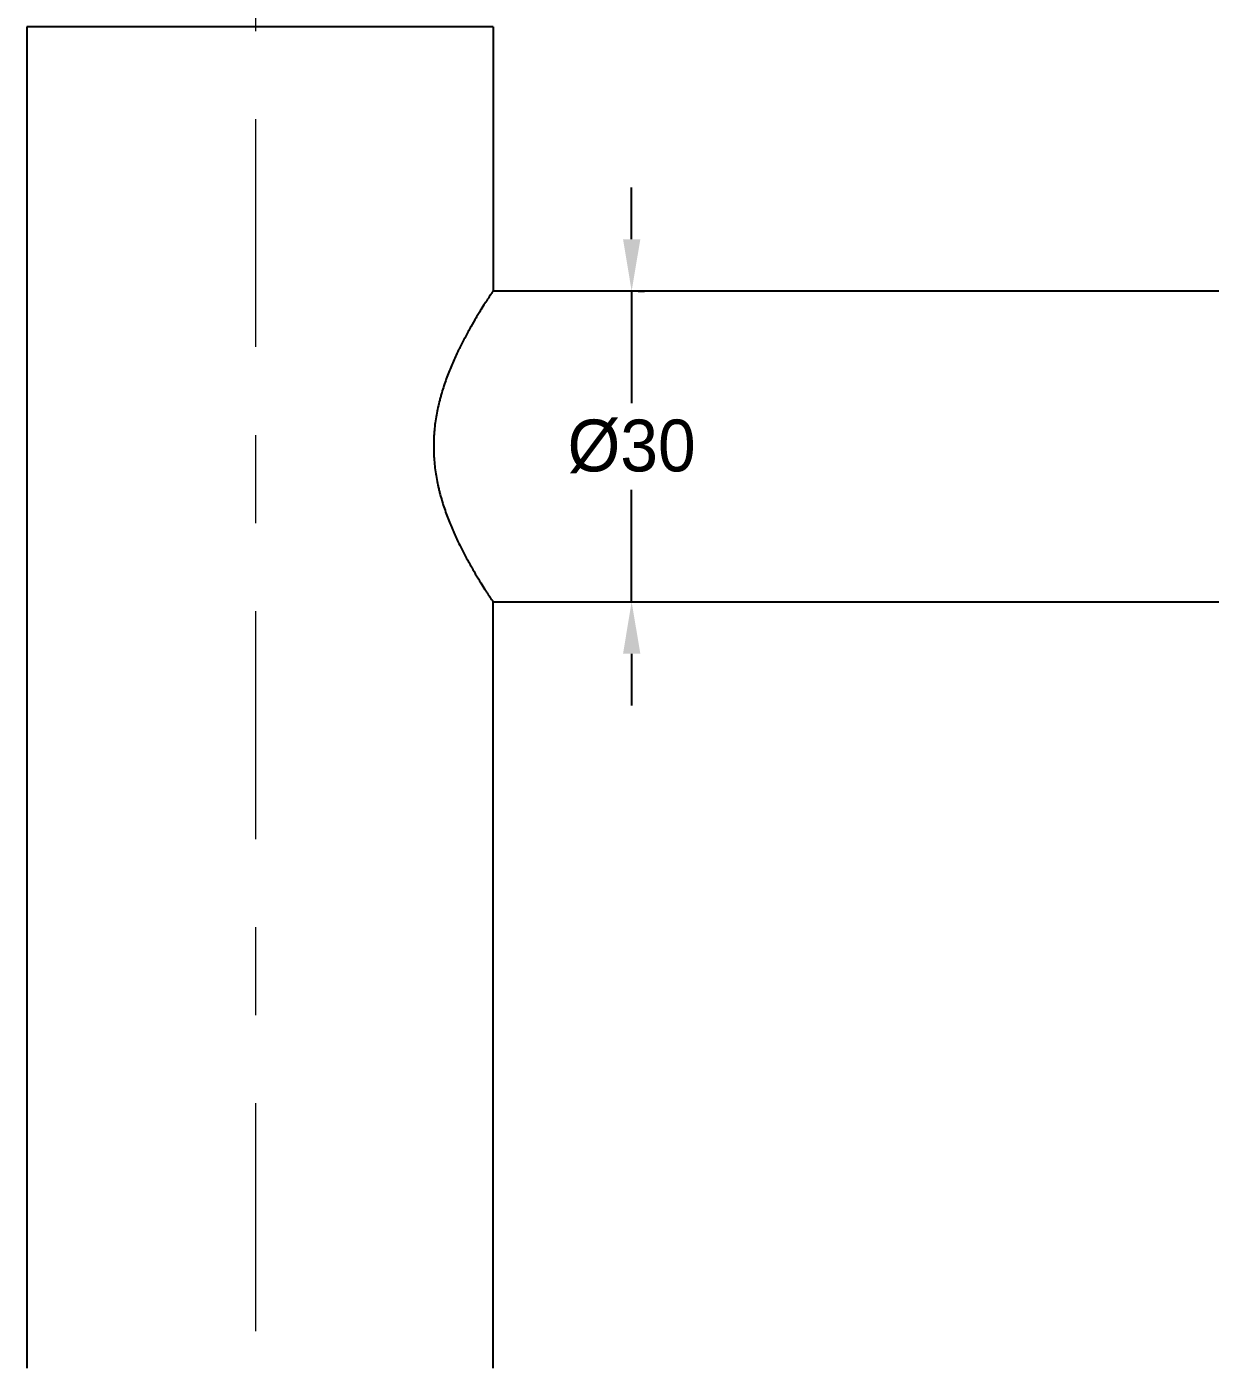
# Model space of a CAD drawing. Extents: x 10319 to 11160, y -16029 to -15435.
# Drawn here: x 10461.9 to 10576.1, y -15768.8 to -15639.3 of the extents above; entities that cross this region are included whole.
import ezdxf

# ---------------------------------------------------------------- set-up
doc = ezdxf.new("R2010")
doc.units = 0
doc.header["$MEASUREMENT"] = 0
doc.linetypes.add('CENTER', pattern=[47.5, 22, -8.5, 8.5, -8.5])
doc.linetypes.add('CENTER2', pattern=[28.575, 19.05, -3.175, 3.175, -3.175])
doc.layers.get('0').update_dxf_attribs({"linetype": 'CONTINUOUS'})
doc.layers.get('Defpoints').update_dxf_attribs({"linetype": 'CONTINUOUS'})
doc.layers.add('CENTER', color=1, linetype='CENTER2')
doc.layers.add('DIM_', color=3, linetype='CONTINUOUS', lineweight=9)
doc.styles.get("Standard").update_dxf_attribs({"font": 'Gulim.ttf'})
doc.dimstyles.new('사본(2) STANDARD', dxfattribs={"dimscale": 0, "dimtxt": 5, "dimasz": 5, "dimexe": 1.25, "dimexo": 0.625, "dimgap": 1.5, "dimtad": 3, "dimtih": 1, "dimtoh": 1, "dimdec": 1, "dimzin": 9, "dimdsep": 46, "dimtxsty": 'Standard', "dimcen": 2.5, "dimclrd": 3, "dimclre": 3, "dimclrt": 4, "dimadec": 0, "dimazin": 0, "dimtfac": 1, "dimtdec": 1, "dimtmove": 0, "dimatfit": 3, "dimfxl": 1.25, "dimtfill": 1, "dimtolj": 1, "dimtzin": 0, "dimarcsym": 0})

# ---------------------------------------------------------------- blocks, each defined once
blk = doc.blocks.new('*D84')
at = {"layer": 'Defpoints', "color": 0, "transparency": 16777216}
for p in [(10520.29, -15664.79), (10520.29, -15694.79), (10520.29, -15694.79)]:
    blk.add_point(p, dxfattribs=at)
at = {"layer": 'DIM_', "color": 3, "lineweight": -2, "transparency": 16777216}
for p, q in [((10520.29, -15659.79), (10520.29, -15654.79)), ((10520.29, -15664.79), (10520.29, -15669.79)), ((10520.92, -15664.79), (10521.54, -15664.79)), ((10520.29, -15669.79), (10520.29, -15675.6)), ((10520.29, -15689.79), (10520.29, -15683.98)), ((10520.29, -15694.79), (10520.29, -15689.79)), ((10520.92, -15694.79), (10521.54, -15694.79)), ((10520.29, -15699.79), (10520.29, -15704.79))]:
    blk.add_line(p, q, dxfattribs=at)
at = {"layer": 'DIM_', "color": 3, "transparency": 16777216}
for points in [[(10519.46, -15659.79), (10521.13, -15659.79), (10520.29, -15664.79)], [(10519.46, -15699.79), (10521.13, -15699.79), (10520.29, -15694.79)]]:
    blk.add_solid(points, dxfattribs=at)
at = {"layer": 'DIM_', "color": 4, "transparency": 16777216, "insert": (10520.29, -15679.79), "char_height": 5, "attachment_point": 5, "bg_fill": 3, "box_fill_scale": 1.25, "bg_fill_color": 256, "bg_fill_true_color": 13158600, "bg_fill_transparency": 0}
blk.add_mtext('\\A1;%%C30', dxfattribs=at)
blk = doc.blocks.new('*D114')
at = {"layer": 'Defpoints', "color": 0, "transparency": 16777216}
for p in [(10621.68, -15690.26), (10693.49, -15690.26), (10510.02, -15777.29)]:
    blk.add_point(p, dxfattribs=at)
at = {"layer": 'DIM_', "color": 3, "lineweight": -2, "transparency": 16777216}
for p, q in [((10622.3, -15690.26), (10694.74, -15690.26)), ((10693.49, -15695.26), (10693.49, -15729.71)), ((10693.49, -15772.29), (10693.49, -15737.84)), ((10510.65, -15777.29), (10694.74, -15777.29))]:
    blk.add_line(p, q, dxfattribs=at)
at = {"layer": 'DIM_', "color": 3, "transparency": 16777216}
for points in [[(10692.65, -15695.26), (10694.32, -15695.26), (10693.49, -15690.26)], [(10692.65, -15772.29), (10694.32, -15772.29), (10693.49, -15777.29)]]:
    blk.add_solid(points, dxfattribs=at)
at = {"layer": 'DIM_', "color": 4, "transparency": 16777216, "insert": (10693.49, -15733.78), "char_height": 5, "attachment_point": 5, "bg_fill": 3, "box_fill_scale": 1.25, "bg_fill_color": 256, "bg_fill_true_color": 13158600, "bg_fill_transparency": 0}
blk.add_mtext('\\A1;87', dxfattribs=at)
blk = doc.blocks.new('*D117')
at = {"layer": 'Defpoints', "color": 0, "transparency": 16777216}
for p in [(10621.68, -15690.26), (10484.29, -15797.29), (10484.29, -15797.29)]:
    blk.add_point(p, dxfattribs=at)
at = {"layer": 'DIM_', "color": 3, "lineweight": -2, "transparency": 16777216}
for p, q in [((10621.68, -15690.89), (10621.68, -15798.54)), ((10484.29, -15796.66), (10484.29, -15796.04)), ((10489.29, -15797.29), (10543.07, -15797.29)), ((10616.68, -15797.29), (10562.9, -15797.29))]:
    blk.add_line(p, q, dxfattribs=at)
at = {"layer": 'DIM_', "color": 3, "transparency": 16777216}
for points in [[(10489.29, -15796.45), (10489.29, -15798.12), (10484.29, -15797.29)], [(10616.68, -15796.45), (10616.68, -15798.12), (10621.68, -15797.29)]]:
    blk.add_solid(points, dxfattribs=at)
at = {"layer": 'DIM_', "color": 4, "transparency": 16777216, "insert": (10552.98, -15797.29), "char_height": 5, "attachment_point": 5, "bg_fill": 3, "box_fill_scale": 1.25, "bg_fill_color": 256, "bg_fill_true_color": 13158600, "bg_fill_transparency": 0}
blk.add_mtext('\\A1;137.4', dxfattribs=at)

msp = doc.modelspace()

# ---------------------------------------------------------------- linework, layer by layer
at = {"lineweight": -3}
for p, q in [((10506.91, -15639.29), (10461.91, -15639.29)), ((10461.91, -15639.29), (10461.91, -15768.75)), ((10506.91, -15639.29), (10506.91, -15664.79))]:
    msp.add_line(p, q, dxfattribs=at)
msp.add_open_spline([(10506.91, -15664.79), (10506.91, -15664.79), (10506.91, -15664.79), (10506.91, -15664.79), (10506.91, -15664.79), (10506.9, -15664.79), (10506.9, -15664.8), (10506.89, -15664.82), (10506.87, -15664.84), (10506.82, -15664.91), (10506.77, -15664.99), (10506.64, -15665.19), (10506.56, -15665.31), (10506.45, -15665.48), (10506.44, -15665.5), (10506.41, -15665.54), (10506.38, -15665.6), (10506.28, -15665.74), (10506.19, -15665.88), (10506.01, -15666.17), (10505.88, -15666.38), (10505.66, -15666.73), (10505.59, -15666.85), (10505.47, -15667.04), (10505.43, -15667.1), (10505.35, -15667.24), (10505.31, -15667.3), (10505.11, -15667.64), (10504.94, -15667.93), (10504.6, -15668.54), (10504.42, -15668.86), (10504.06, -15669.54), (10503.88, -15669.89), (10503.67, -15670.3), (10503.65, -15670.35), (10503.6, -15670.44), (10503.54, -15670.59), (10503.38, -15670.92), (10503.24, -15671.21), (10502.98, -15671.8), (10502.81, -15672.21), (10502.48, -15673.05), (10502.32, -15673.48), (10502.1, -15674.15), (10502.03, -15674.38), (10501.92, -15674.72), (10501.89, -15674.84), (10501.84, -15675.02), (10501.83, -15675.07), (10501.79, -15675.19), (10501.78, -15675.25), (10501.64, -15675.79), (10501.54, -15676.27), (10501.36, -15677.25), (10501.29, -15677.74), (10501.24, -15678.38), (10501.22, -15678.57), (10501.21, -15678.76), (10501.2, -15678.89), (10501.2, -15678.95), (10501.18, -15679.27), (10501.18, -15679.53), (10501.18, -15679.79)], degree=3, knots=[0, 0, 0, 0, 0.005985, 0.005985, 0.013812, 0.013812, 0.029465, 0.029465, 0.060773, 0.060773, 0.123388, 0.123388, 0.186003, 0.186003, 0.19383, 0.19383, 0.201657, 0.217311, 0.248618, 0.248618, 0.311234, 0.311234, 0.342541, 0.342541, 0.358195, 0.358195, 0.373849, 0.373849, 0.436464, 0.436464, 0.499079, 0.499079, 0.561694, 0.561694, 0.569521, 0.569521, 0.577348, 0.593002, 0.624309, 0.624309, 0.686924, 0.686924, 0.749539, 0.749539, 0.780847, 0.780847, 0.796501, 0.796501, 0.804328, 0.804328, 0.812155, 0.812155, 0.87477, 0.87477, 0.937385, 0.937385, 0.953039, 0.960866, 0.960866, 0.968692, 0.968692, 1, 1, 1, 1], dxfattribs=at)

# ---------------------------------------------------------------- dimensions: what is measured, and where the dimension line sits
at = {"layer": 'DIM_'}
dim = msp.add_linear_dim(base=(10520.29, -15694.79), p1=(10520.29, -15664.79), p2=(10520.29, -15694.79), angle=90, text='%%C<>', dimstyle='사본(2) STANDARD', override={"dimscale": 1, "dimtad": 0}, dxfattribs=at)
dim.commit()
dim.dimension.update_dxf_attribs({"geometry": '*D84', "text_midpoint": (10520.29, -15679.79)})

# ---------------------------------------------------------------- next in the draw order: linework, layer by layer
at = {"lineweight": -3}
msp.add_line((10628.68, -15664.79), (10506.91, -15664.79), dxfattribs=at)

# ---------------------------------------------------------------- next in the draw order: dimensions: what is measured, and where the dimension line sits
at = {"layer": 'DIM_'}
dim = msp.add_linear_dim(base=(10693.49, -15690.26), p1=(10510.02, -15777.29), p2=(10621.68, -15690.26), angle=90, dimstyle='사본(2) STANDARD', override={"dimscale": 1, "dimtad": 0}, dxfattribs=at)
dim.commit()
dim.dimension.update_dxf_attribs({"geometry": '*D114', "text_midpoint": (10693.49, -15733.78)})

# ---------------------------------------------------------------- next in the draw order: dimensions: what is measured, and where the dimension line sits
dim = msp.add_linear_dim(base=(10484.29, -15797.29), p1=(10621.68, -15690.26), p2=(10484.29, -15797.29), dimstyle='사본(2) STANDARD', override={"dimscale": 1, "dimtad": 0}, dxfattribs=at)
dim.commit()
dim.dimension.update_dxf_attribs({"geometry": '*D117', "text_midpoint": (10552.98, -15797.29)})

# ---------------------------------------------------------------- next in the draw order: linework, layer by layer
at = {"lineweight": -3}
for p, q in [((10506.91, -15768.75), (10506.91, -15694.77)), ((10506.91, -15694.79), (10601.91, -15694.79))]:
    msp.add_line(p, q, dxfattribs=at)
msp.add_open_spline([(10501.18, -15679.79), (10501.18, -15680.3), (10501.2, -15680.81), (10501.29, -15681.81), (10501.36, -15682.3), (10501.49, -15683.04), (10501.54, -15683.28), (10501.61, -15683.64), (10501.66, -15683.82), (10501.7, -15684), (10501.73, -15684.12), (10501.74, -15684.18), (10501.88, -15684.71), (10502.02, -15685.17), (10502.31, -15686.07), (10502.47, -15686.5), (10502.72, -15687.14), (10502.8, -15687.35), (10502.93, -15687.65), (10502.97, -15687.76), (10503.06, -15687.96), (10503.11, -15688.06), (10503.33, -15688.56), (10503.51, -15688.94), (10503.87, -15689.67), (10504.05, -15690.02), (10504.41, -15690.69), (10504.59, -15691.02), (10504.78, -15691.36), (10504.81, -15691.4), (10504.85, -15691.48), (10504.91, -15691.59), (10505.06, -15691.84), (10505.18, -15692.05), (10505.43, -15692.46), (10505.58, -15692.71), (10505.86, -15693.17), (10506, -15693.39), (10506.18, -15693.68), (10506.24, -15693.77), (10506.32, -15693.9), (10506.35, -15693.94), (10506.39, -15694), (10506.4, -15694.02), (10506.43, -15694.06), (10506.44, -15694.08), (10506.55, -15694.25), (10506.63, -15694.37), (10506.77, -15694.58), (10506.82, -15694.65), (10506.89, -15694.76), (10506.91, -15694.79), (10506.91, -15694.79), (10506.91, -15694.79), (10506.91, -15694.79)], degree=3, knots=[0, 0, 0, 0, 0.062402, 0.062402, 0.124805, 0.124805, 0.156006, 0.156006, 0.171607, 0.179407, 0.179407, 0.187207, 0.187207, 0.24961, 0.24961, 0.312012, 0.312012, 0.343214, 0.343214, 0.358814, 0.358814, 0.374415, 0.374415, 0.436817, 0.436817, 0.49922, 0.49922, 0.561622, 0.561622, 0.569423, 0.569423, 0.577223, 0.592824, 0.624025, 0.624025, 0.686427, 0.686427, 0.74883, 0.74883, 0.780031, 0.780031, 0.795632, 0.795632, 0.803432, 0.803432, 0.811232, 0.811232, 0.873635, 0.873635, 0.936037, 0.936037, 0.99844, 0.99844, 1, 1, 1, 1], dxfattribs=at)
at = {"layer": 'CENTER', "color": 1, "linetype": 'CENTER', "lineweight": 13}
msp.add_line((10484.02, -15860.19), (10484.02, -15605.64), dxfattribs=at)

doc.saveas('drawing.dxf')
